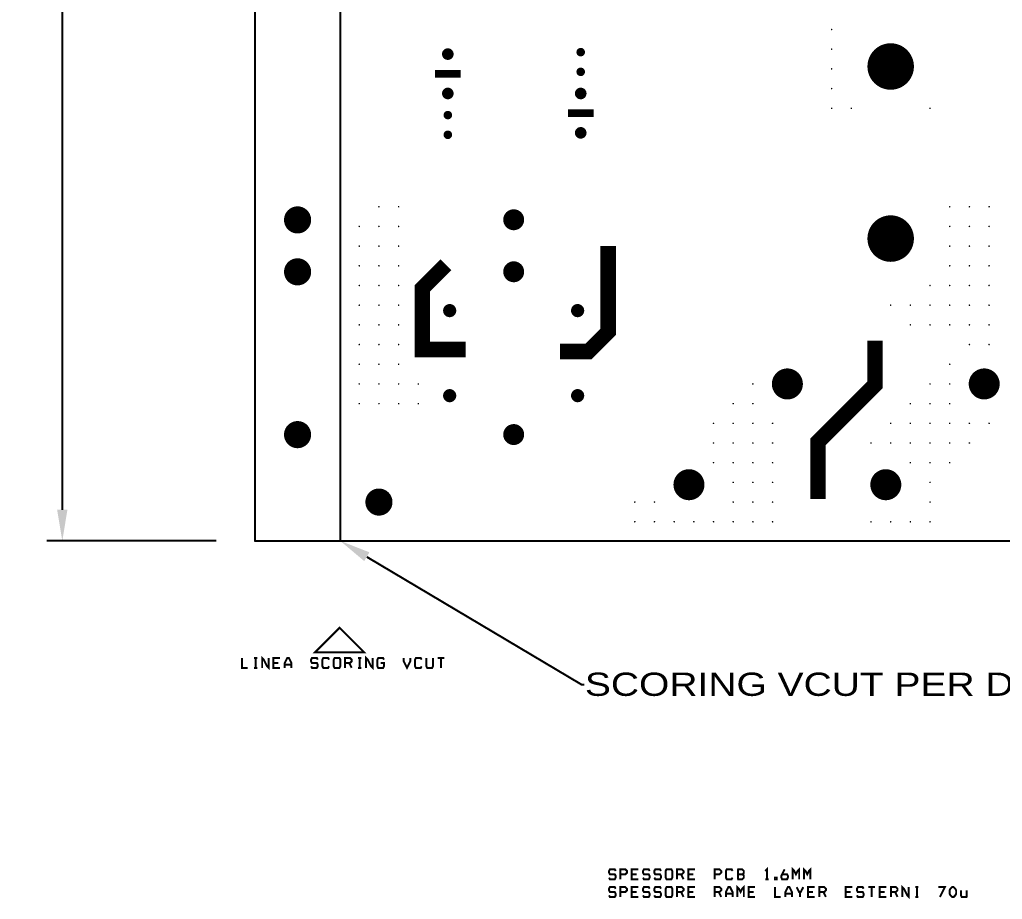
# Model space of a CAD drawing. Extents: x 473 to 707, y 538 to 909.
# Drawn here: x 472.7 to 599.5, y 609.3 to 722.8 of the extents above; entities that cross this region are included whole.
import ezdxf
from ezdxf import colors
from ezdxf.entities.mleader import LeaderData, LeaderLine
from ezdxf.math import Vec2, Vec3

# ---------------------------------------------------------------- set-up
doc = ezdxf.new("R2010")
doc.units = 0
doc.header["$LTSCALE"] = 10
doc.header["$MEASUREMENT"] = 0
doc.layers.get('0').update_dxf_attribs({"linetype": 'CONTINUOUS'})
doc.layers.get('Defpoints').update_dxf_attribs({"linetype": 'CONTINUOUS'})
for name, color, linetype in [('25-334-0_DRD', 7, 'CONTINUOUS'), ('25-334-0_DRL', 1, 'CONTINUOUS'), ('OGGETTO', 7, 'CONTINUOUS'), ('THRUHOLE_NPT', 8, 'CONTINUOUS'), ('THRUHOLE_TAP', 15, 'CONTINUOUS')]:
    doc.layers.add(name, color=color, linetype=linetype)
doc.styles.add('STILE3', font='arial.ttf', dxfattribs={"width": 1.2, "height": 3})
doc.dimstyles.new('QUOTE', dxfattribs={"dimscale": 0, "dimtxt": 3, "dimasz": 4, "dimexe": 2, "dimexo": 5, "dimgap": 2, "dimtad": 1, "dimdec": 1, "dimzin": 13, "dimdsep": 46, "dimtxsty": 'STILE3', "dimcen": 0, "dimclrt": 7, "dimadec": 0, "dimazin": 0, "dimtfac": 0.666667, "dimtdec": 1, "dimtofl": 0, "dimtmove": 2, "dimatfit": 3, "dimfxl": 1, "dimtolj": 1, "dimtzin": 13, "dimarcsym": 0})

# ---------------------------------------------------------------- blocks, each defined once
blk = doc.blocks.new('ROUND_1')
at = {"const_width": 1.75006}
blk.add_lwpolyline([(-0.87503, 0, 1), (0.87503, 0, 1)], format="xyb", close=True, dxfattribs=at)
blk = doc.blocks.new('ROUND_30')
at = {"const_width": 0.84963}
blk.add_lwpolyline([(-0.424814, 0, 1), (0.424814, 0, 1)], format="xyb", close=True, dxfattribs=at)
blk = doc.blocks.new('ROUND_72')
at = {"const_width": 0.7493}
blk.add_lwpolyline([(-0.37465, 0, 1), (0.37465, 0, 1)], format="xyb", close=True, dxfattribs=at)
blk = doc.blocks.new('ROUND_79')
at = {"const_width": 1.35001}
blk.add_lwpolyline([(-0.675004, 0, 1), (0.675004, 0, 1)], format="xyb", close=True, dxfattribs=at)
blk = doc.blocks.new('ROUND_80')
at = {"const_width": 0.54991}
blk.add_lwpolyline([(-0.274954, 0, 1), (0.274954, 0, 1)], format="xyb", close=True, dxfattribs=at)
blk = doc.blocks.new('ROUND_81')
at = {"const_width": 2.99974}
blk.add_lwpolyline([(-1.49987, 0, 1), (1.49987, 0, 1)], format="xyb", close=True, dxfattribs=at)
blk = doc.blocks.new('ROUND_82')
at = {"const_width": 2.00025}
blk.add_lwpolyline([(-1.000124, 0, 1), (1.000124, 0, 1)], format="xyb", close=True, dxfattribs=at)
blk = doc.blocks.new('ROUND_84')
at = {"const_width": 0.10033}
blk.add_lwpolyline([(-0.050164, 0, 1), (0.050164, 0, 1)], format="xyb", close=True, dxfattribs=at)
blk = doc.blocks.new('ROUND_75')
at = {"const_width": 0.10033}
blk.add_lwpolyline([(-0.050164, 0, 1), (0.050164, 0, 1)], format="xyb", close=True, dxfattribs=at)
blk = doc.blocks.new('*D94')
at = {"layer": 'Defpoints', "color": 0, "transparency": 16777216}
for p in [(503.09, 849.89), (478.23, 655.53), (503.09, 655.53)]:
    blk.add_point(p, dxfattribs=at)
at = {"layer": 'OGGETTO', "color": 0, "lineweight": -2, "transparency": 16777216}
for p, q in [((498.09, 849.89), (476.23, 849.89)), ((478.23, 845.89), (478.23, 659.53)), ((498.09, 655.53), (476.23, 655.53))]:
    blk.add_line(p, q, dxfattribs=at)
at = {"layer": 'OGGETTO', "color": 0, "transparency": 16777216}
for points in [[(477.56, 845.89), (478.89, 845.89), (478.23, 849.89)], [(477.56, 659.53), (478.89, 659.53), (478.23, 655.53)]]:
    blk.add_solid(points, dxfattribs=at)
at = {"layer": 'OGGETTO', "color": 7, "transparency": 16777216, "insert": (474.69, 752.71), "char_height": 3, "attachment_point": 5, "rotation": 90, "style": 'STILE3'}
blk.add_mtext('\\A1;194.4', dxfattribs=at)

msp = doc.modelspace()

# ---------------------------------------------------------------- linework, layer by layer
at = {"layer": '25-334-0_DRD'}
for p, q in [((503.09, 849.89), (503.09, 655.53)), ((503.09, 655.53), (674.09, 655.53))]:
    msp.add_line(p, q, dxfattribs=at)
at = {"layer": '25-334-0_DRD', "const_width": 0.254}
for points in [[(549.64, 612.94), (549.53, 613.15), (548.9, 613.15), (548.79, 612.94), (548.79, 612.72), (548.9, 612.51), (549.53, 612.51), (549.64, 612.3), (549.64, 612.09), (549.53, 611.88), (548.9, 611.88), (548.79, 612.09)], [(550.25, 612.51), (550.89, 612.51), (551.1, 612.72), (551.1, 612.94), (550.89, 613.15), (550.25, 613.15), (550.25, 611.88)], [(552.56, 611.88), (551.71, 611.88), (551.71, 613.15), (552.56, 613.15)], [(552.35, 612.51), (551.71, 612.51)], [(554.02, 612.94), (553.91, 613.15), (553.28, 613.15), (553.17, 612.94), (553.17, 612.72), (553.28, 612.51), (553.91, 612.51), (554.02, 612.3), (554.02, 612.09), (553.91, 611.88), (553.28, 611.88), (553.17, 612.09)], [(555.48, 612.94), (555.37, 613.15), (554.74, 613.15), (554.63, 612.94), (554.63, 612.72), (554.74, 612.51), (555.37, 612.51), (555.48, 612.3), (555.48, 612.09), (555.37, 611.88), (554.74, 611.88), (554.63, 612.09)], [(556.2, 611.88), (556.09, 612.09), (556.09, 612.94), (556.2, 613.15), (556.83, 613.15), (556.94, 612.94), (556.94, 612.09), (556.83, 611.88), (556.2, 611.88)], [(557.55, 612.51), (558.19, 612.51), (558.4, 612.72), (558.4, 612.94), (558.19, 613.15), (557.55, 613.15), (557.55, 611.88)], [(558.08, 612.51), (558.4, 611.88)], [(559.86, 611.88), (559.01, 611.88), (559.01, 613.15), (559.86, 613.15)], [(559.65, 612.51), (559.01, 612.51)], [(562.41, 612.51), (563.05, 612.51), (563.26, 612.72), (563.26, 612.94), (563.05, 613.15), (562.41, 613.15), (562.41, 611.88)], [(564.72, 612.09), (564.61, 611.88), (563.98, 611.88), (563.87, 612.09), (563.87, 612.94), (563.98, 613.15), (564.61, 613.15), (564.72, 612.94)], [(565.44, 612.51), (566.07, 612.51), (566.18, 612.72), (566.18, 612.94), (565.97, 613.15), (565.33, 613.15)], [(565.33, 611.88), (565.97, 611.88), (566.18, 612.09), (566.18, 612.3), (566.07, 612.51)], [(565.44, 611.88), (565.44, 613.15)], [(569.15, 611.88), (569.15, 613.15), (568.94, 612.94)], [(571.12, 612.51), (571.76, 612.51), (571.86, 612.3), (571.86, 612.09), (571.76, 611.88), (571.12, 611.88), (571.02, 612.09), (571.02, 612.3), (571.44, 613.15)], [(573.32, 611.88), (573.32, 613.15), (573.11, 612.94), (572.9, 612.51), (572.69, 612.94), (572.48, 613.15), (572.48, 611.88)], [(574.78, 611.88), (574.78, 613.15), (574.57, 612.94), (574.36, 612.51), (574.15, 612.94), (573.94, 613.15), (573.94, 611.88)], [(569.37, 611.88), (568.94, 611.88)], [(570.19, 611.88), (570.4, 611.88), (570.4, 612.09), (570.19, 612.09), (570.19, 611.88)], [(549.64, 610.65), (549.53, 610.86), (548.9, 610.86), (548.79, 610.65), (548.79, 610.44), (548.9, 610.23), (549.53, 610.23), (549.64, 610.01), (549.64, 609.8), (549.53, 609.59), (548.9, 609.59), (548.79, 609.8)], [(550.25, 610.23), (550.89, 610.23), (551.1, 610.44), (551.1, 610.65), (550.89, 610.86), (550.25, 610.86), (550.25, 609.59)], [(552.56, 609.59), (551.71, 609.59), (551.71, 610.86), (552.56, 610.86)], [(552.35, 610.23), (551.71, 610.23)], [(554.02, 610.65), (553.91, 610.86), (553.28, 610.86), (553.17, 610.65), (553.17, 610.44), (553.28, 610.23), (553.91, 610.23), (554.02, 610.01), (554.02, 609.8), (553.91, 609.59), (553.28, 609.59), (553.17, 609.8)], [(555.48, 610.65), (555.37, 610.86), (554.74, 610.86), (554.63, 610.65), (554.63, 610.44), (554.74, 610.23), (555.37, 610.23), (555.48, 610.01), (555.48, 609.8), (555.37, 609.59), (554.74, 609.59), (554.63, 609.8)], [(556.2, 609.59), (556.09, 609.8), (556.09, 610.65), (556.2, 610.86), (556.83, 610.86), (556.94, 610.65), (556.94, 609.8), (556.83, 609.59), (556.2, 609.59)], [(557.55, 610.23), (558.19, 610.23), (558.4, 610.44), (558.4, 610.65), (558.19, 610.86), (557.55, 610.86), (557.55, 609.59)], [(558.08, 610.23), (558.4, 609.59)], [(559.86, 609.59), (559.01, 609.59), (559.01, 610.86), (559.86, 610.86)], [(559.65, 610.23), (559.01, 610.23)], [(562.41, 610.23), (563.05, 610.23), (563.26, 610.44), (563.26, 610.65), (563.05, 610.86), (562.41, 610.86), (562.41, 609.59)], [(562.94, 610.23), (563.26, 609.59)], [(564.72, 609.59), (564.72, 610.23), (564.4, 610.86), (564.19, 610.86), (563.87, 610.23), (563.87, 609.59)], [(564.72, 610.01), (563.87, 610.01)], [(566.18, 609.59), (566.18, 610.86), (565.97, 610.65), (565.76, 610.23), (565.54, 610.65), (565.33, 610.86), (565.33, 609.59)], [(567.64, 609.59), (566.79, 609.59), (566.79, 610.86), (567.64, 610.86)], [(567.43, 610.23), (566.79, 610.23)], [(570.93, 609.59), (570.19, 609.59), (570.19, 610.86)], [(572.39, 609.59), (572.39, 610.23), (572.07, 610.86), (571.86, 610.86), (571.54, 610.23), (571.54, 609.59)], [(572.39, 610.01), (571.54, 610.01)], [(573.85, 610.86), (573.53, 610.23), (573.32, 610.23), (573, 610.86)], [(573.43, 609.59), (573.43, 610.23)], [(575.31, 609.59), (574.47, 609.59), (574.47, 610.86), (575.31, 610.86)], [(575.1, 610.23), (574.47, 610.23)], [(575.93, 610.23), (576.56, 610.23), (576.77, 610.44), (576.77, 610.65), (576.56, 610.86), (575.93, 610.86), (575.93, 609.59)], [(576.45, 610.23), (576.77, 609.59)], [(580.17, 609.59), (579.32, 609.59), (579.32, 610.86), (580.17, 610.86)], [(579.96, 610.23), (579.32, 610.23)], [(581.63, 610.65), (581.52, 610.86), (580.89, 610.86), (580.78, 610.65), (580.78, 610.44), (580.89, 610.23), (581.52, 610.23), (581.63, 610.01), (581.63, 609.8), (581.52, 609.59), (580.89, 609.59), (580.78, 609.8)], [(583.09, 610.86), (582.24, 610.86)], [(582.67, 609.59), (582.67, 610.86)], [(584.55, 609.59), (583.7, 609.59), (583.7, 610.86), (584.55, 610.86)], [(584.34, 610.23), (583.7, 610.23)], [(585.16, 610.23), (585.8, 610.23), (586.01, 610.44), (586.01, 610.65), (585.8, 610.86), (585.16, 610.86), (585.16, 609.59)], [(585.69, 610.23), (586.01, 609.59)], [(587.47, 610.86), (587.47, 609.59), (587.26, 609.8), (586.84, 610.65), (586.62, 610.86), (586.62, 609.59)], [(588.72, 610.86), (588.3, 610.86)], [(588.51, 609.59), (588.51, 610.86)], [(591.48, 609.59), (592.12, 610.86), (591.27, 610.86)], [(593.05, 609.59), (592.84, 609.8), (592.73, 610.01), (592.73, 610.44), (592.84, 610.65), (593.05, 610.86), (593.26, 610.86), (593.47, 610.65), (593.58, 610.44), (593.58, 610.01), (593.47, 609.8), (593.26, 609.59), (593.05, 609.59)], [(595.04, 609.59), (594.3, 609.59), (594.19, 609.8), (594.19, 610.44)], [(594.93, 610.44), (594.93, 609.59)], [(588.72, 609.59), (588.3, 609.59)]]:
    msp.add_lwpolyline(points, dxfattribs=at)
at = {"layer": '25-334-0_DRL'}
for points, const_width in [([(503.09, 655.53), (674.09, 655.53), (674.09, 875.53), (514.09, 875.53), (514.09, 849.89), (503.09, 849.89), (503.09, 655.53)], 0.254), ([(514.09, 655.53), (514.09, 849.89)], 0.254), ([(526.33, 715.78), (529.63, 715.78)], 1), ([(543.48, 710.7), (546.78, 710.7)], 1), ([(548.68, 693.55), (548.68, 682.5), (546.14, 679.96), (542.46, 679.96)], 2), ([(530.27, 680.22), (524.68, 680.22), (524.68, 688.09), (527.73, 691.14)], 2), ([(583.1, 681.36), (583.1, 675.64), (575.74, 668.28), (575.74, 660.91)], 2), ([(514.01, 644.32), (517.19, 641.15), (510.84, 641.15), (514.01, 644.32)], 0.254), ([(502.16, 639.14), (501.42, 639.14), (501.42, 640.41)], 0.254), ([(503.41, 640.41), (502.98, 640.41)], 0.254), ([(503.2, 639.14), (503.2, 640.41)], 0.254), ([(504.87, 640.41), (504.87, 639.14), (504.66, 639.35), (504.23, 640.2), (504.02, 640.41), (504.02, 639.14)], 0.254), ([(506.33, 639.14), (505.48, 639.14), (505.48, 640.41), (506.33, 640.41)], 0.254), ([(507.79, 639.14), (507.79, 639.77), (507.47, 640.41), (507.26, 640.41), (506.94, 639.77), (506.94, 639.14)], 0.254), ([(511.19, 640.2), (511.08, 640.41), (510.45, 640.41), (510.34, 640.2), (510.34, 639.99), (510.45, 639.77), (511.08, 639.77), (511.19, 639.56), (511.19, 639.35), (511.08, 639.14), (510.45, 639.14), (510.34, 639.35)], 0.254), ([(512.65, 639.35), (512.54, 639.14), (511.91, 639.14), (511.8, 639.35), (511.8, 640.2), (511.91, 640.41), (512.54, 640.41), (512.65, 640.2)], 0.254), ([(513.37, 639.14), (513.26, 639.35), (513.26, 640.2), (513.37, 640.41), (514, 640.41), (514.11, 640.2), (514.11, 639.35), (514, 639.14), (513.37, 639.14)], 0.254), ([(514.72, 639.77), (515.36, 639.77), (515.57, 639.99), (515.57, 640.2), (515.36, 640.41), (514.72, 640.41), (514.72, 639.14)], 0.254), ([(516.82, 640.41), (516.4, 640.41)], 0.254), ([(516.61, 639.14), (516.61, 640.41)], 0.254), ([(518.28, 640.41), (518.28, 639.14), (518.07, 639.35), (517.64, 640.2), (517.43, 640.41), (517.43, 639.14)], 0.254), ([(519.31, 639.77), (519.74, 639.77), (519.74, 639.35), (519.63, 639.14), (519, 639.14), (518.89, 639.35), (518.89, 640.2), (519, 640.41), (519.63, 640.41), (519.74, 640.2)], 0.254), ([(523.14, 640.41), (523.14, 639.99), (522.71, 639.14), (522.29, 639.99), (522.29, 640.41)], 0.254), ([(524.6, 639.35), (524.49, 639.14), (523.86, 639.14), (523.75, 639.35), (523.75, 640.2), (523.86, 640.41), (524.49, 640.41), (524.6, 640.2)], 0.254), ([(526.06, 640.41), (526.06, 639.35), (525.95, 639.14), (525.32, 639.14), (525.21, 639.35), (525.21, 640.41)], 0.254), ([(527.52, 640.41), (526.67, 640.41)], 0.254), ([(527.09, 639.14), (527.09, 640.41)], 0.254), ([(503.41, 639.14), (502.98, 639.14)], 0.254), ([(506.12, 639.77), (505.48, 639.77)], 0.254), ([(507.79, 639.56), (506.94, 639.56)], 0.254), ([(515.25, 639.77), (515.57, 639.14)], 0.254), ([(516.82, 639.14), (516.4, 639.14)], 0.254)]:
    msp.add_lwpolyline(points, dxfattribs=dict(at, const_width=const_width))

# ---------------------------------------------------------------- block references
for name, p in [('ROUND_84', (577.51, 721.49)), ('ROUND_72', (527.98, 718.32)), ('ROUND_80', (545.13, 718.57)), ('ROUND_84', (577.51, 718.95)), ('ROUND_81', (585.13, 716.72)), ('ROUND_80', (545.13, 716.03)), ('ROUND_84', (577.51, 716.41)), ('ROUND_72', (527.98, 713.24)), ('ROUND_72', (545.13, 713.24)), ('ROUND_84', (577.51, 713.87)), ('ROUND_84', (577.51, 711.33)), ('ROUND_84', (580.05, 711.33)), ('ROUND_84', (590.21, 711.33)), ('ROUND_80', (527.98, 710.45)), ('ROUND_72', (545.13, 708.16)), ('ROUND_80', (527.98, 707.91)), ('ROUND_1', (508.59, 696.93)), ('ROUND_84', (519.09, 698.63)), ('ROUND_84', (521.63, 698.63)), ('ROUND_79', (536.48, 696.95)), ('ROUND_81', (585.13, 694.52)), ('ROUND_84', (592.75, 698.63)), ('ROUND_84', (595.29, 698.63)), ('ROUND_84', (597.83, 698.63)), ('ROUND_84', (516.55, 696.09)), ('ROUND_84', (519.09, 696.09)), ('ROUND_84', (521.63, 696.09)), ('ROUND_84', (592.75, 696.09)), ('ROUND_84', (595.29, 696.09)), ('ROUND_84', (597.83, 696.09)), ('ROUND_84', (516.55, 693.55)), ('ROUND_84', (519.09, 693.55)), ('ROUND_84', (521.63, 693.55)), ('ROUND_84', (592.75, 693.55)), ('ROUND_84', (595.29, 693.55)), ('ROUND_84', (597.83, 693.55)), ('ROUND_1', (508.59, 690.23)), ('ROUND_79', (536.48, 690.24)), ('ROUND_84', (516.55, 691.01)), ('ROUND_84', (519.09, 691.01)), ('ROUND_84', (521.63, 691.01)), ('ROUND_84', (592.75, 691.01)), ('ROUND_84', (595.29, 691.01)), ('ROUND_84', (597.83, 691.01)), ('ROUND_84', (516.55, 688.47)), ('ROUND_84', (519.09, 688.47)), ('ROUND_84', (521.63, 688.47)), ('ROUND_84', (590.21, 688.47)), ('ROUND_84', (592.75, 688.47)), ('ROUND_84', (595.29, 688.47)), ('ROUND_84', (597.83, 688.47)), ('ROUND_30', (528.22, 685.23)), ('ROUND_30', (544.73, 685.23)), ('ROUND_84', (516.55, 685.93)), ('ROUND_84', (519.09, 685.93)), ('ROUND_84', (521.63, 685.93)), ('ROUND_84', (585.13, 685.93)), ('ROUND_84', (587.67, 685.93)), ('ROUND_84', (590.21, 685.93)), ('ROUND_84', (592.75, 685.93)), ('ROUND_84', (595.29, 685.93)), ('ROUND_84', (597.83, 685.93)), ('ROUND_84', (516.55, 683.39)), ('ROUND_84', (519.09, 683.39)), ('ROUND_84', (521.63, 683.39)), ('ROUND_84', (587.67, 683.39)), ('ROUND_84', (590.21, 683.39)), ('ROUND_84', (592.75, 683.39)), ('ROUND_84', (595.29, 683.39)), ('ROUND_84', (597.83, 683.39)), ('ROUND_84', (516.55, 680.85)), ('ROUND_84', (519.09, 680.85)), ('ROUND_84', (521.63, 680.85)), ('ROUND_84', (595.29, 680.85)), ('ROUND_84', (597.83, 680.85)), ('ROUND_84', (516.55, 678.31)), ('ROUND_84', (519.09, 678.31)), ('ROUND_84', (521.63, 678.31)), ('ROUND_82', (571.8, 675.77)), ('ROUND_84', (592.75, 678.31)), ('ROUND_82', (597.2, 675.77)), ('ROUND_84', (516.55, 675.77)), ('ROUND_84', (519.09, 675.77)), ('ROUND_84', (521.63, 675.77)), ('ROUND_84', (524.17, 675.77)), ('ROUND_30', (528.22, 674.26)), ('ROUND_30', (544.73, 674.26)), ('ROUND_84', (567.35, 675.77)), ('ROUND_84', (590.21, 675.77)), ('ROUND_84', (592.75, 675.77)), ('ROUND_84', (516.55, 673.23)), ('ROUND_84', (519.09, 673.23)), ('ROUND_84', (521.63, 673.23)), ('ROUND_84', (524.17, 673.23)), ('ROUND_84', (564.81, 673.23)), ('ROUND_84', (567.35, 673.23)), ('ROUND_84', (587.67, 673.23)), ('ROUND_84', (590.21, 673.23)), ('ROUND_84', (592.75, 673.23)), ('ROUND_1', (508.59, 669.23)), ('ROUND_79', (536.48, 669.24)), ('ROUND_84', (562.27, 670.69)), ('ROUND_84', (564.81, 670.69)), ('ROUND_84', (567.35, 670.69)), ('ROUND_84', (569.89, 670.69)), ('ROUND_84', (585.13, 670.69)), ('ROUND_84', (587.67, 670.69)), ('ROUND_84', (590.21, 670.69)), ('ROUND_84', (592.75, 670.69)), ('ROUND_84', (595.29, 670.69)), ('ROUND_84', (597.83, 670.69)), ('ROUND_84', (562.27, 668.15)), ('ROUND_84', (564.81, 668.15)), ('ROUND_84', (567.35, 668.15)), ('ROUND_84', (569.89, 668.15)), ('ROUND_84', (582.59, 668.15)), ('ROUND_84', (585.13, 668.15)), ('ROUND_84', (587.67, 668.15)), ('ROUND_84', (590.21, 668.15)), ('ROUND_84', (592.75, 668.15)), ('ROUND_84', (595.29, 668.15)), ('ROUND_82', (559.1, 662.77)), ('ROUND_84', (562.27, 665.61)), ('ROUND_84', (564.81, 665.61)), ('ROUND_84', (567.35, 665.61)), ('ROUND_84', (569.89, 665.61)), ('ROUND_82', (584.5, 662.77)), ('ROUND_84', (587.67, 665.61)), ('ROUND_84', (590.21, 665.61)), ('ROUND_84', (592.75, 665.61)), ('ROUND_1', (519.09, 660.53)), ('ROUND_84', (564.81, 663.07)), ('ROUND_84', (567.35, 663.07)), ('ROUND_84', (569.89, 663.07)), ('ROUND_84', (590.21, 663.07)), ('ROUND_84', (552.11, 660.53)), ('ROUND_84', (554.65, 660.53)), ('ROUND_84', (564.81, 660.53)), ('ROUND_84', (567.35, 660.53)), ('ROUND_84', (569.89, 660.53)), ('ROUND_84', (590.21, 660.53)), ('ROUND_84', (552.11, 657.99)), ('ROUND_84', (554.65, 657.99)), ('ROUND_84', (557.19, 657.99)), ('ROUND_84', (559.73, 657.99)), ('ROUND_84', (562.27, 657.99)), ('ROUND_84', (564.81, 657.99)), ('ROUND_84', (567.35, 657.99)), ('ROUND_84', (569.89, 657.99)), ('ROUND_84', (582.59, 657.99)), ('ROUND_84', (585.13, 657.99)), ('ROUND_84', (587.67, 657.99)), ('ROUND_84', (590.21, 657.99))]:
    msp.add_blockref(name, p, dxfattribs=at)
at = {"layer": 'THRUHOLE_NPT'}
for p in [(508.59, 696.93), (508.59, 690.23), (508.59, 669.23), (519.09, 660.53)]:
    msp.add_blockref('ROUND_1', p, dxfattribs=at)
at = {"layer": 'THRUHOLE_TAP'}
for name, p in [('ROUND_75', (577.51, 721.49)), ('ROUND_72', (527.98, 718.32)), ('ROUND_80', (545.13, 718.57)), ('ROUND_75', (577.51, 718.95)), ('ROUND_81', (585.13, 716.72)), ('ROUND_80', (545.13, 716.03)), ('ROUND_75', (577.51, 716.41)), ('ROUND_72', (527.98, 713.24)), ('ROUND_72', (545.13, 713.24)), ('ROUND_75', (577.51, 713.87)), ('ROUND_75', (577.51, 711.33)), ('ROUND_75', (580.05, 711.33)), ('ROUND_75', (590.21, 711.33)), ('ROUND_80', (527.98, 710.45)), ('ROUND_72', (545.13, 708.16)), ('ROUND_80', (527.98, 707.91)), ('ROUND_75', (519.09, 698.63)), ('ROUND_75', (521.63, 698.63)), ('ROUND_79', (536.48, 696.95)), ('ROUND_81', (585.13, 694.52)), ('ROUND_75', (592.75, 698.63)), ('ROUND_75', (595.29, 698.63)), ('ROUND_75', (597.83, 698.63)), ('ROUND_75', (516.55, 696.09)), ('ROUND_75', (519.09, 696.09)), ('ROUND_75', (521.63, 696.09)), ('ROUND_75', (592.75, 696.09)), ('ROUND_75', (595.29, 696.09)), ('ROUND_75', (597.83, 696.09)), ('ROUND_75', (516.55, 693.55)), ('ROUND_75', (519.09, 693.55)), ('ROUND_75', (521.63, 693.55)), ('ROUND_75', (592.75, 693.55)), ('ROUND_75', (595.29, 693.55)), ('ROUND_75', (597.83, 693.55)), ('ROUND_79', (536.48, 690.24)), ('ROUND_75', (516.55, 691.01)), ('ROUND_75', (519.09, 691.01)), ('ROUND_75', (521.63, 691.01)), ('ROUND_75', (592.75, 691.01)), ('ROUND_75', (595.29, 691.01)), ('ROUND_75', (597.83, 691.01)), ('ROUND_75', (516.55, 688.47)), ('ROUND_75', (519.09, 688.47)), ('ROUND_75', (521.63, 688.47)), ('ROUND_75', (590.21, 688.47)), ('ROUND_75', (592.75, 688.47)), ('ROUND_75', (595.29, 688.47)), ('ROUND_75', (597.83, 688.47)), ('ROUND_30', (528.22, 685.23)), ('ROUND_30', (544.73, 685.23)), ('ROUND_75', (516.55, 685.93)), ('ROUND_75', (519.09, 685.93)), ('ROUND_75', (521.63, 685.93)), ('ROUND_75', (585.13, 685.93)), ('ROUND_75', (587.67, 685.93)), ('ROUND_75', (590.21, 685.93)), ('ROUND_75', (592.75, 685.93)), ('ROUND_75', (595.29, 685.93)), ('ROUND_75', (597.83, 685.93)), ('ROUND_75', (516.55, 683.39)), ('ROUND_75', (519.09, 683.39)), ('ROUND_75', (521.63, 683.39)), ('ROUND_75', (587.67, 683.39)), ('ROUND_75', (590.21, 683.39)), ('ROUND_75', (592.75, 683.39)), ('ROUND_75', (595.29, 683.39)), ('ROUND_75', (597.83, 683.39)), ('ROUND_75', (516.55, 680.85)), ('ROUND_75', (519.09, 680.85)), ('ROUND_75', (521.63, 680.85)), ('ROUND_75', (595.29, 680.85)), ('ROUND_75', (597.83, 680.85)), ('ROUND_75', (516.55, 678.31)), ('ROUND_75', (519.09, 678.31)), ('ROUND_75', (521.63, 678.31)), ('ROUND_82', (571.8, 675.77)), ('ROUND_75', (592.75, 678.31)), ('ROUND_82', (597.2, 675.77)), ('ROUND_75', (516.55, 675.77)), ('ROUND_75', (519.09, 675.77)), ('ROUND_75', (521.63, 675.77)), ('ROUND_75', (524.17, 675.77)), ('ROUND_30', (528.22, 674.26)), ('ROUND_30', (544.73, 674.26)), ('ROUND_75', (567.35, 675.77)), ('ROUND_75', (590.21, 675.77)), ('ROUND_75', (592.75, 675.77)), ('ROUND_75', (516.55, 673.23)), ('ROUND_75', (519.09, 673.23)), ('ROUND_75', (521.63, 673.23)), ('ROUND_75', (524.17, 673.23)), ('ROUND_75', (564.81, 673.23)), ('ROUND_75', (567.35, 673.23)), ('ROUND_75', (587.67, 673.23)), ('ROUND_75', (590.21, 673.23)), ('ROUND_75', (592.75, 673.23)), ('ROUND_79', (536.48, 669.24)), ('ROUND_75', (562.27, 670.69)), ('ROUND_75', (564.81, 670.69)), ('ROUND_75', (567.35, 670.69)), ('ROUND_75', (569.89, 670.69)), ('ROUND_75', (585.13, 670.69)), ('ROUND_75', (587.67, 670.69)), ('ROUND_75', (590.21, 670.69)), ('ROUND_75', (592.75, 670.69)), ('ROUND_75', (595.29, 670.69)), ('ROUND_75', (597.83, 670.69)), ('ROUND_75', (562.27, 668.15)), ('ROUND_75', (564.81, 668.15)), ('ROUND_75', (567.35, 668.15)), ('ROUND_75', (569.89, 668.15)), ('ROUND_75', (582.59, 668.15)), ('ROUND_75', (585.13, 668.15)), ('ROUND_75', (587.67, 668.15)), ('ROUND_75', (590.21, 668.15)), ('ROUND_75', (592.75, 668.15)), ('ROUND_75', (595.29, 668.15)), ('ROUND_82', (559.1, 662.77)), ('ROUND_75', (562.27, 665.61)), ('ROUND_75', (564.81, 665.61)), ('ROUND_75', (567.35, 665.61)), ('ROUND_75', (569.89, 665.61)), ('ROUND_82', (584.5, 662.77)), ('ROUND_75', (587.67, 665.61)), ('ROUND_75', (590.21, 665.61)), ('ROUND_75', (592.75, 665.61)), ('ROUND_75', (564.81, 663.07)), ('ROUND_75', (567.35, 663.07)), ('ROUND_75', (569.89, 663.07)), ('ROUND_75', (590.21, 663.07)), ('ROUND_75', (552.11, 660.53)), ('ROUND_75', (554.65, 660.53)), ('ROUND_75', (564.81, 660.53)), ('ROUND_75', (567.35, 660.53)), ('ROUND_75', (569.89, 660.53)), ('ROUND_75', (590.21, 660.53)), ('ROUND_75', (552.11, 657.99)), ('ROUND_75', (554.65, 657.99)), ('ROUND_75', (557.19, 657.99)), ('ROUND_75', (559.73, 657.99)), ('ROUND_75', (562.27, 657.99)), ('ROUND_75', (564.81, 657.99)), ('ROUND_75', (567.35, 657.99)), ('ROUND_75', (569.89, 657.99)), ('ROUND_75', (582.59, 657.99)), ('ROUND_75', (585.13, 657.99)), ('ROUND_75', (587.67, 657.99)), ('ROUND_75', (590.21, 657.99))]:
    msp.add_blockref(name, p, dxfattribs=at)

# ---------------------------------------------------------------- dimensions: what is measured, and where the dimension line sits
at = {"layer": 'OGGETTO'}
dim = msp.add_linear_dim(base=(478.23, 655.53), p1=(503.09, 849.89), p2=(503.09, 655.53), angle=90, dimstyle='QUOTE', override={"dimscale": 1}, dxfattribs=at)
dim.commit()
dim.dimension.update_dxf_attribs({"geometry": '*D94', "text_midpoint": (474.69, 752.71)})

# ---------------------------------------------------------------- leaders
ml = msp.add_multileader_mtext('Standard', dxfattribs=at)
ml.set_content('SCORING VCUT PER DISTACCO PCB ISOLATORE', color=256, style='STILE3')
ml.set_leader_properties()
ml.build(insert=Vec2(0, 0))
ml.multileader.update_dxf_attribs({"text_right_attachment_type": 6, "dogleg_length": 0.36})
ctx = ml.context
ctx.base_point, ctx.char_height, ctx.landing_gap_size, ctx.plane_origin = Vec3(545.58, 637.01), 3, 0.09, Vec3(514.09, 655.53)
ctx.right_attachment = 6
notes = []
notes.append((ctx, [(0, (1, 1, 0), (545.22, 637.01), (1, 0), 0.36, [(0, [(514.09, 655.53)], 0, [])])]))
ctx.mtext.insert, ctx.mtext.flow_direction = Vec3(545.67, 638.53), 5
for ctx, leaders in notes:
    for number, flags, end, landing, length, lines in leaders:
        leader = LeaderData()
        leader.index, (leader.has_last_leader_line, leader.has_dogleg_vector, leader.attachment_direction) = number, flags
        leader.last_leader_point, leader.dogleg_vector, leader.dogleg_length = Vec3(end), Vec3(landing), length
        for number, points, colour, breaks in lines:
            line = LeaderLine()
            line.index, line.vertices, line.color, line.breaks = number, Vec3.list(points), colors.encode_raw_color(colour), breaks
            leader.lines.append(line)
        ctx.leaders.append(leader)

doc.saveas('drawing.dxf')
